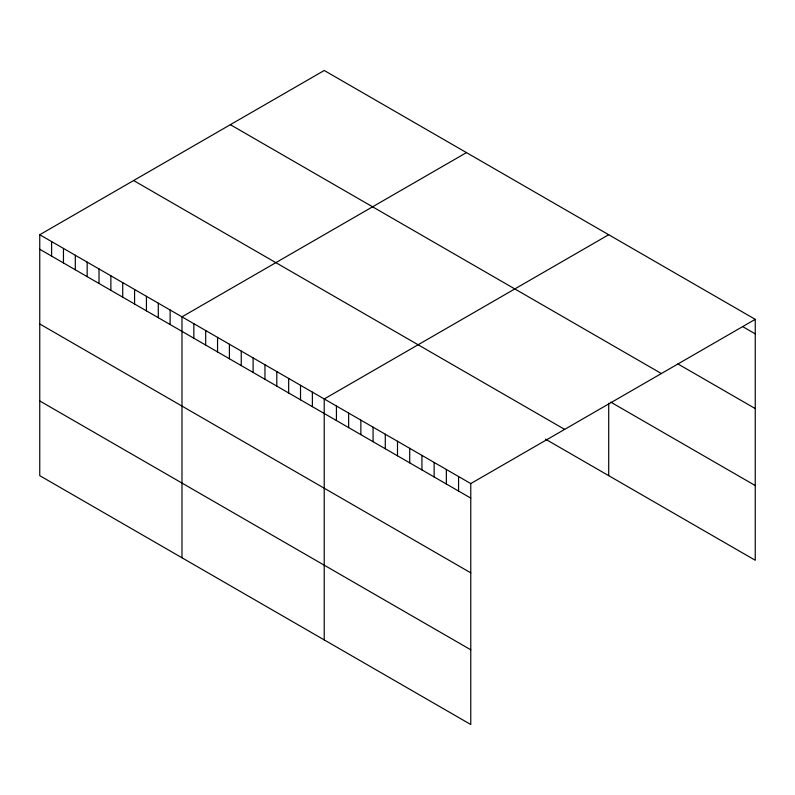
<?xml version="1.0" encoding="UTF-8"?>
<svg xmlns="http://www.w3.org/2000/svg" width="795" height="795" viewBox="0 0 795 795"><rect width="100%" height="100%" fill="white"/><g stroke="black" fill="none" stroke-linecap="round" stroke-linejoin="round"><path stroke-width="1.19" d="M39.75 234.734L470.769 483.579L470.769 724.513L39.75 475.658L39.75 234.734L324.231 70.487L755.25 319.342L755.25 560.266L545.489 439.158M466.466 152.61L181.985 316.847L181.985 557.782M608.702 234.734L324.221 398.971L324.221 639.895M470.769 483.579L755.25 319.342M743.037 326.825L755.25 333.87M677.906 363.931L755.25 408.58M230.351 124.686L661.37 373.541M610.739 402.121L755.25 485.556M133.63 180.535L564.649 429.38M39.75 249.262L470.769 498.107M39.75 323.972L470.769 572.827M39.75 400.948L470.769 649.793M608.702 403.214L608.702 475.658M458.566 476.533L458.566 491.062M446.353 469.477L446.353 484.006M434.14 462.432L434.14 476.96M421.926 455.376L421.926 469.905M409.713 448.33L409.713 462.859M397.5 441.275L397.5 455.803M385.287 434.229L385.287 448.758M373.074 427.173L373.074 441.702M360.86 420.128L360.86 434.656M348.647 413.072L348.647 427.601M336.434 406.026L336.434 420.555M312.375 392.134L312.375 406.662M300.52 385.287L300.52 399.815M288.665 378.44L288.665 392.969M276.809 371.603L276.809 386.132M264.964 364.756L264.964 379.285M253.108 357.909L253.108 372.448M241.253 351.072L241.253 365.601M229.397 344.225L229.397 358.754M217.552 337.378L217.552 351.917M205.696 330.541L205.696 345.07M193.841 323.694L193.841 338.223M170.13 310.01L170.13 324.539M158.285 303.163L158.285 317.692M146.429 296.326L146.429 310.855M134.574 289.479L134.574 304.008M122.718 282.632L122.718 297.171M110.873 275.795L110.873 290.324M99.017 268.948L99.017 283.477M87.162 262.102L87.162 276.64M75.306 255.265L75.306 269.793M63.461 248.418L63.461 262.946M51.605 241.571L51.605 256.109"/></g></svg>
